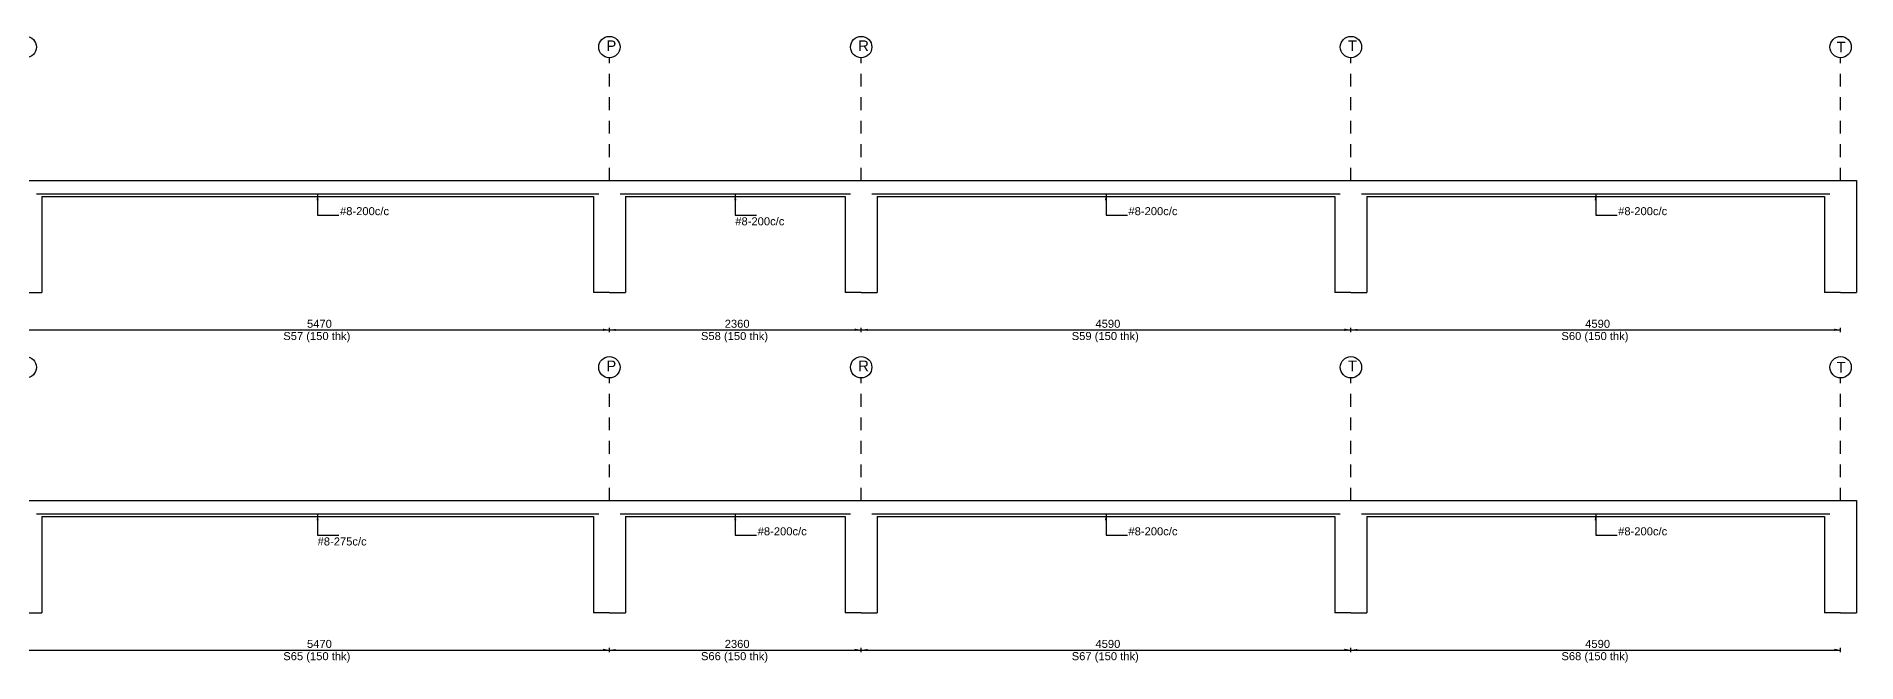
# Model space of a CAD drawing. Extents: x 0 to 119, y -5 to 121.
# Drawn here: x 17.27 to 34.33, y 79.36 to 85.23 of the extents above; entities that cross this region are included whole.
import ezdxf

# ---------------------------------------------------------------- set-up
doc = ezdxf.new("R2010")
doc.units = 0
doc.linetypes.add('ACAD_ISO02W100', pattern=[15, 12, -3])
for name, color, linetype in [('Axisline', 7, 'CONTINUOUS'), ('Axisline_Name', 1, 'CONTINUOUS'), ('LongBars', 1, 'CONTINUOUS'), ('Longsection', 2, 'CONTINUOUS'), ('Slab_Bottom_Steel', 1, 'CONTINUOUS'), ('Slab_ID', 4, 'CONTINUOUS'), ('Span_Dim', 7, 'CONTINUOUS'), ('span_line', 7, 'CONTINUOUS')]:
    doc.layers.add(name, color=color, linetype=linetype)
doc.styles.add('STRUDS_Arial', font='ARIAL.TTF', dxfattribs={"height": 0.04})

msp = doc.modelspace()

# ---------------------------------------------------------------- linework, layer by layer
at = {"layer": 'Axisline', "linetype": 'ACAD_ISO02W100', "ltscale": 0.01}
for p, q in [((22.64, 83.88), (22.64, 85.03)), ((25, 83.88), (25, 85.03)), ((29.59, 83.88), (29.59, 85.03)), ((34.18, 83.88), (34.18, 85.03)), ((22.64, 80.88), (22.64, 82.03)), ((25, 80.88), (25, 82.03)), ((29.59, 80.88), (29.59, 82.03)), ((34.18, 80.88), (34.18, 82.03))]:
    msp.add_line(p, q, dxfattribs=at)
at = {"layer": 'Axisline'}
for centre in [(17.17, 85.13), (22.64, 85.13), (25, 85.13), (29.59, 85.13), (34.18, 85.13), (17.17, 82.13), (22.64, 82.13), (25, 82.13), (29.59, 82.13), (34.18, 82.13)]:
    msp.add_circle(centre, 0.1, dxfattribs=at)
at = {"layer": 'Longsection'}
for p, q in [((17.17, 83.88), (22.64, 83.88)), ((22.64, 83.88), (25, 83.88)), ((25, 83.88), (29.59, 83.88)), ((29.59, 83.88), (34.18, 83.88)), ((34.18, 83.88), (34.33, 83.88)), ((34.33, 83.88), (34.33, 82.83)), ((17.32, 83.73), (22.49, 83.73)), ((17.32, 83.73), (17.32, 82.83)), ((22.49, 83.73), (22.49, 82.83)), ((22.79, 83.73), (24.85, 83.73)), ((22.79, 83.73), (22.79, 82.83)), ((24.85, 83.73), (24.85, 82.83)), ((25.15, 83.73), (29.44, 83.73)), ((25.15, 83.73), (25.15, 82.83)), ((29.44, 83.73), (29.44, 82.83)), ((29.74, 83.73), (34.03, 83.73)), ((29.74, 83.73), (29.74, 82.83)), ((34.03, 83.73), (34.03, 82.83)), ((17.17, 82.83), (17.32, 82.83)), ((22.64, 82.83), (22.49, 82.83)), ((22.64, 82.83), (22.79, 82.83)), ((25, 82.83), (24.85, 82.83)), ((25, 82.83), (25.15, 82.83)), ((29.59, 82.83), (29.44, 82.83)), ((29.59, 82.83), (29.74, 82.83)), ((34.18, 82.83), (34.03, 82.83)), ((34.18, 82.83), (34.33, 82.83)), ((17.17, 80.88), (22.64, 80.88)), ((22.64, 80.88), (25, 80.88)), ((25, 80.88), (29.59, 80.88)), ((29.59, 80.88), (34.18, 80.88)), ((34.18, 80.88), (34.33, 80.88)), ((34.33, 80.88), (34.33, 79.83)), ((17.32, 80.73), (22.49, 80.73)), ((17.32, 80.73), (17.32, 79.83)), ((22.49, 80.73), (22.49, 79.83)), ((22.79, 80.73), (24.85, 80.73)), ((22.79, 80.73), (22.79, 79.83)), ((24.85, 80.73), (24.85, 79.83)), ((25.15, 80.73), (29.44, 80.73)), ((25.15, 80.73), (25.15, 79.83)), ((29.44, 80.73), (29.44, 79.83)), ((29.74, 80.73), (34.03, 80.73)), ((29.74, 80.73), (29.74, 79.83)), ((34.03, 80.73), (34.03, 79.83)), ((17.17, 79.83), (17.32, 79.83)), ((22.64, 79.83), (22.49, 79.83)), ((22.64, 79.83), (22.79, 79.83)), ((25, 79.83), (24.85, 79.83)), ((25, 79.83), (25.15, 79.83)), ((29.59, 79.83), (29.44, 79.83)), ((29.59, 79.83), (29.74, 79.83)), ((34.18, 79.83), (34.03, 79.83)), ((34.18, 79.83), (34.33, 79.83))]:
    msp.add_line(p, q, dxfattribs=at)
at = {"layer": 'Slab_Bottom_Steel'}
for p, q in [((17.27, 83.755), (22.54, 83.755)), ((19.905, 83.755), (19.905, 83.555)), ((22.74, 83.755), (24.9, 83.755)), ((23.82, 83.755), (23.82, 83.555)), ((25.1, 83.755), (29.49, 83.755)), ((27.295, 83.755), (27.295, 83.555)), ((29.69, 83.755), (34.08, 83.755)), ((31.885, 83.755), (31.885, 83.555)), ((19.905, 83.555), (20.105, 83.555)), ((23.82, 83.555), (24.02, 83.555)), ((27.295, 83.555), (27.495, 83.555)), ((31.885, 83.555), (32.085, 83.555)), ((17.27, 80.755), (22.54, 80.755)), ((19.905, 80.755), (19.905, 80.555)), ((22.74, 80.755), (24.9, 80.755)), ((23.82, 80.755), (23.82, 80.555)), ((25.1, 80.755), (29.49, 80.755)), ((27.295, 80.755), (27.295, 80.555)), ((29.69, 80.755), (34.08, 80.755)), ((31.885, 80.755), (31.885, 80.555)), ((19.905, 80.555), (20.105, 80.555)), ((23.82, 80.555), (24.02, 80.555)), ((27.295, 80.555), (27.495, 80.555)), ((31.885, 80.555), (32.085, 80.555))]:
    msp.add_line(p, q, dxfattribs=at)
for points in [[(19.905, 83.755), (19.895, 83.695), (19.905, 83.755), (19.915, 83.695)], [(23.82, 83.755), (23.81, 83.695), (23.82, 83.755), (23.83, 83.695)], [(27.295, 83.755), (27.285, 83.695), (27.295, 83.755), (27.305, 83.695)], [(31.885, 83.755), (31.875, 83.695), (31.885, 83.755), (31.895, 83.695)], [(19.905, 80.755), (19.895, 80.695), (19.905, 80.755), (19.915, 80.695)], [(23.82, 80.755), (23.81, 80.695), (23.82, 80.755), (23.83, 80.695)], [(27.295, 80.755), (27.285, 80.695), (27.295, 80.755), (27.305, 80.695)], [(31.885, 80.755), (31.875, 80.695), (31.885, 80.755), (31.895, 80.695)]]:
    msp.add_solid(points, dxfattribs=at)
at = {"layer": 'Span_Line'}
for p, q in [((17.17, 82.48), (22.64, 82.48)), ((22.64, 82.46), (22.64, 82.5)), ((22.64, 82.46), (22.64, 82.5)), ((22.64, 82.48), (25, 82.48)), ((25, 82.46), (25, 82.5)), ((25, 82.46), (25, 82.5)), ((25, 82.48), (29.59, 82.48)), ((29.59, 82.46), (29.59, 82.5)), ((29.59, 82.46), (29.59, 82.5)), ((29.59, 82.48), (34.18, 82.48)), ((34.18, 82.46), (34.18, 82.5)), ((17.17, 79.48), (22.64, 79.48)), ((22.64, 79.46), (22.64, 79.5)), ((22.64, 79.46), (22.64, 79.5)), ((22.64, 79.48), (25, 79.48)), ((25, 79.46), (25, 79.5)), ((25, 79.46), (25, 79.5)), ((25, 79.48), (29.59, 79.48)), ((29.59, 79.46), (29.59, 79.5)), ((29.59, 79.46), (29.59, 79.5)), ((29.59, 79.48), (34.18, 79.48)), ((34.18, 79.46), (34.18, 79.5))]:
    msp.add_line(p, q, dxfattribs=at)
for points in [[(22.64, 82.48), (22.58, 82.492), (22.64, 82.48), (22.58, 82.47)], [(22.64, 82.48), (22.7, 82.49), (22.64, 82.48), (22.7, 82.47)], [(25, 82.48), (24.94, 82.492), (25, 82.48), (24.94, 82.47)], [(25, 82.48), (25.06, 82.49), (25, 82.48), (25.06, 82.47)], [(29.59, 82.48), (29.53, 82.492), (29.59, 82.48), (29.53, 82.47)], [(29.59, 82.48), (29.65, 82.49), (29.59, 82.48), (29.65, 82.47)], [(34.18, 82.48), (34.12, 82.492), (34.18, 82.48), (34.12, 82.47)], [(22.64, 79.48), (22.58, 79.492), (22.64, 79.48), (22.58, 79.47)], [(22.64, 79.48), (22.7, 79.49), (22.64, 79.48), (22.7, 79.47)], [(25, 79.48), (24.94, 79.492), (25, 79.48), (24.94, 79.47)], [(25, 79.48), (25.06, 79.49), (25, 79.48), (25.06, 79.47)], [(29.59, 79.48), (29.53, 79.492), (29.59, 79.48), (29.53, 79.47)], [(29.59, 79.48), (29.65, 79.49), (29.59, 79.48), (29.65, 79.47)], [(34.18, 79.48), (34.12, 79.492), (34.18, 79.48), (34.12, 79.47)]]:
    msp.add_solid(points, dxfattribs=at)

# ---------------------------------------------------------------- texts
at = {"layer": 'Axisline_Name', "style": 'STRUDS_Arial'}
for s, p in [('P', (22.6119, 85.0925)), ('R', (24.9719, 85.0925)), ('T', (29.5619, 85.0925)), ('T', (34.1425, 85.08)), ('P', (22.6119, 82.0925)), ('R', (24.9719, 82.0925)), ('T', (29.5619, 82.0925)), ('T', (34.1425, 82.08))]:
    msp.add_text(s, height=0.1, dxfattribs=at).set_placement(p)
at = {"layer": 'LongBars', "style": 'STRUDS_Arial'}
for p in [(20.115, 83.555), (27.505, 83.555), (32.095, 83.555), (24.03, 80.555), (27.505, 80.555), (32.095, 80.555)]:
    msp.add_text('#8-200c/c', height=0.075, dxfattribs=at).set_placement(p)
at = {"layer": 'Slab_Bottom_Steel', "style": 'STRUDS_Arial'}
for s, p in [('#8-200c/c', (23.82, 83.46)), ('#8-275c/c', (19.905, 80.46))]:
    msp.add_text(s, height=0.075, dxfattribs=at).set_placement(p)
at = {"layer": 'Slab_ID', "style": 'STRUDS_Arial'}
for s, p in [('S57 (150 thk)', (19.5833, 82.385)), ('S58 (150 thk)', (23.4983, 82.385)), ('S59 (150 thk)', (26.9733, 82.385)), ('S60 (150 thk)', (31.5633, 82.385)), ('S65 (150 thk)', (19.5833, 79.385)), ('S66 (150 thk)', (23.4983, 79.385)), ('S67 (150 thk)', (26.9733, 79.385)), ('S68 (150 thk)', (31.5633, 79.385))]:
    msp.add_text(s, height=0.075, dxfattribs=at).set_placement(p)
at = {"layer": 'Span_Dim', "style": 'STRUDS_Arial'}
for s, p in [('5470', (19.806, 82.5)), ('2360', (23.721, 82.5)), ('4590', (27.196, 82.5)), ('4590', (31.786, 82.5)), ('5470', (19.806, 79.5)), ('2360', (23.721, 79.5)), ('4590', (27.196, 79.5)), ('4590', (31.786, 79.5))]:
    msp.add_text(s, height=0.075, dxfattribs=at).set_placement(p)

doc.saveas('drawing.dxf')
